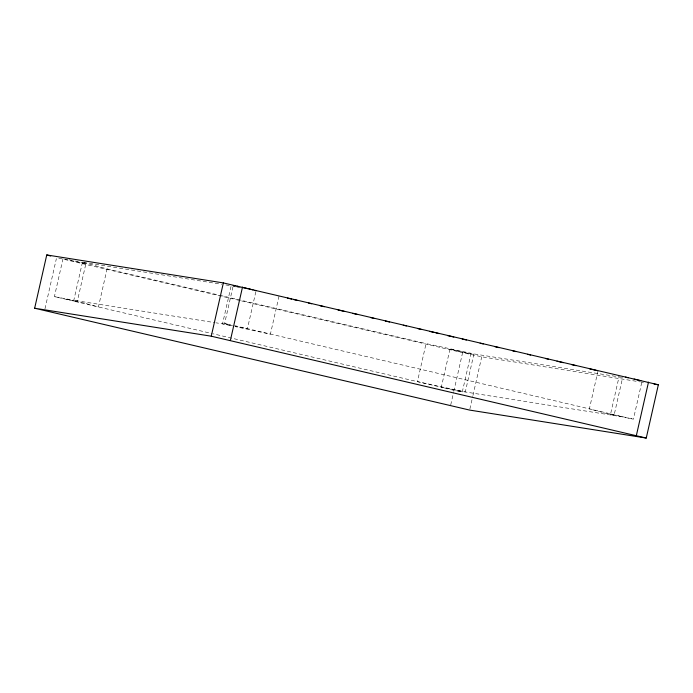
<?xml version="1.0" encoding="UTF-8"?>
<svg xmlns="http://www.w3.org/2000/svg" width="693" height="693" viewBox="0 0 693 693"><rect width="100%" height="100%" fill="white"/><g stroke="black" fill="none" stroke-linecap="round" stroke-linejoin="round"><path stroke-width="0.52" stroke-dasharray="3.46 2.6" d="M44.976 308.801L56.367 258.654M75.009 261.062L85.863 263.79L77.209 301.853L54.4 296.647L63.046 258.593M82.45 262.249L73.805 300.303L54.4 296.647M83.472 262.526L107.077 268.893L98.432 306.956L73.805 300.303L215.09 322.687M232.527 325.649L224.601 323.605L233.013 286.573M255.83 291.779L247.401 328.803L235.455 326.334M279.036 296.136L270.391 334.191L235.014 326.559M621.595 377.304L473.934 353.915L426.065 343.589L417.42 381.644L465.289 391.969L621.422 416.701L633.411 419.187L641.822 382.164M449.965 349.177L441.294 387.231L451.299 389.743L462.283 392.021L470.937 353.967L449.965 349.177L470.937 353.967M450.727 404.903L453.577 392.368M453.811 391.32L462.595 352.668L481.739 356.8L640.263 381.904M473.934 353.915L465.289 391.969L441.294 387.231L213.184 333.827M469.871 409.035L472.721 396.5M472.955 395.452L481.739 356.8M598.024 370.824L589.379 408.879L614.015 415.531L622.66 377.468M621.422 416.701L610.602 413.981L619.014 376.957M85.863 263.79L64.302 259M224.601 323.605L230.786 324.792M610.602 413.981L633.411 419.187M83.507 262.422L221.613 284.295M225.857 284.962L231.167 285.802L222.522 323.865L216.155 322.851M641.328 382.077L643.459 382.415M229.859 325.017L222.522 323.865L233.974 326.334M233.255 286.252L236.374 286.928M237.413 287.153L240.54 287.829M69.231 259.78L72.037 260.395M234.581 325.632L612.395 414.267M66.398 299.133L77.209 301.853M107.077 268.893L218.667 295.027M219.724 295.27L426.065 343.589M58.714 258.099L462.595 352.668M75.416 301.568L212.127 333.576M457.562 390.739L462.283 392.021"/><path stroke-width="1.04" d="M34.65 308.229L46.752 254.946L223.363 282.917L658.35 384.771L646.248 438.054L469.637 410.083L34.65 308.229L211.261 336.2L646.248 438.054M211.261 336.2L223.363 282.917M230.405 340.332L242.515 287.049M636.391 435.395L648.501 382.112M654.097 384.095L658.35 384.771M235.057 285.828L233.246 285.551L234.503 285.958M236.98 286.218L238.617 286.564M625.424 377.122L628.23 377.737M243.226 287.578L248.137 288.704M287.465 298.103L291.675 299.09M293.78 299.584L296.933 300.32M308.515 303.032L311.677 303.777M320.097 305.743L324.307 306.73M337.993 309.936L344.308 311.417M352.737 313.392L356.947 314.371M370.634 317.576L373.787 318.321M385.369 321.032L389.579 322.02M403.265 325.216L406.427 325.961M418.009 328.673L421.162 329.409M429.582 331.384L433.792 332.371M435.906 332.865L439.059 333.602M447.479 335.577L453.802 337.049M462.222 339.024L466.432 340.012M480.119 343.217L483.272 343.953M494.854 346.665L499.064 347.652M512.751 350.857L515.913 351.594M527.494 354.305L530.647 355.05M545.391 358.498L548.544 359.234M556.973 361.209L563.288 362.69M571.708 364.665L575.918 365.644M589.604 368.849L595.919 370.331M634.138 379.08L635.931 379.504M249.038 288.912L250.84 289.345M636.832 379.721L638.348 380.093M251.594 289.527L253.11 289.899M639.111 380.284L640.808 380.717M46.752 254.946L50.693 256.012M254.807 290.341L256.064 290.748"/></g></svg>
